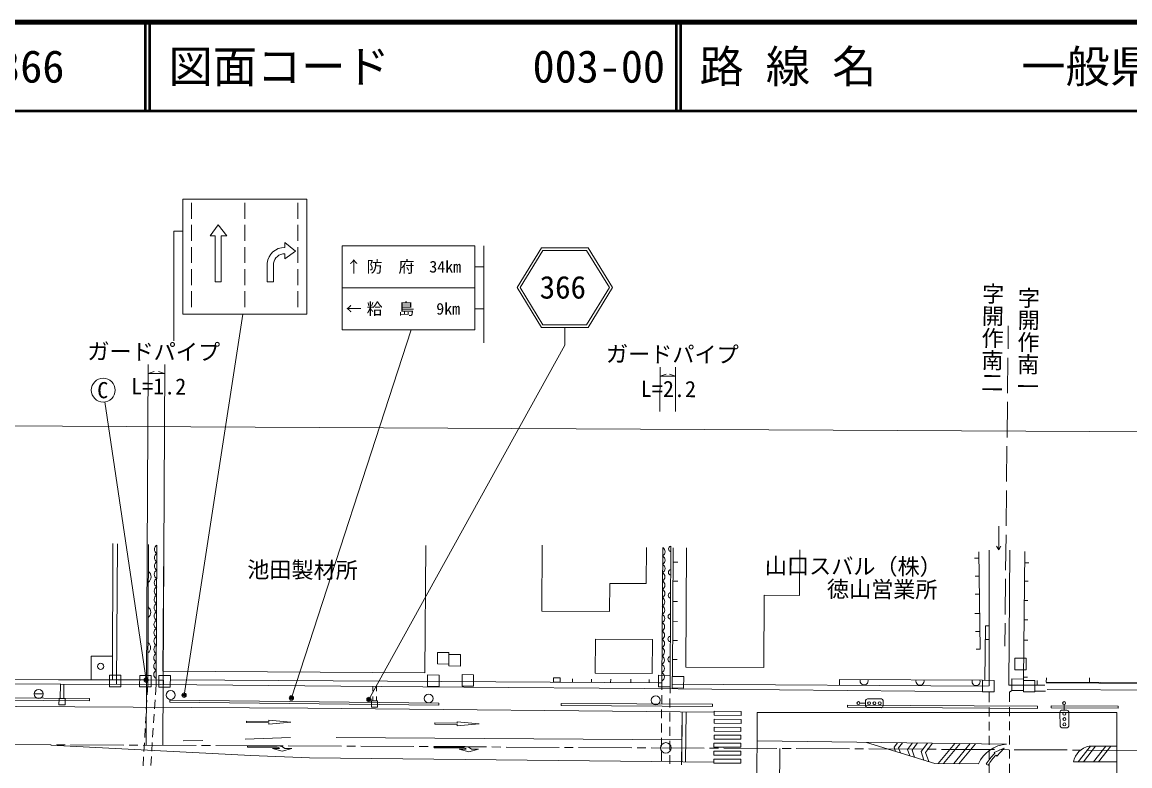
# Model space of a CAD drawing. Units: millimetres, scale not verified. Extents: x 40000 to 680000, y 20000 to 380000.
# Drawn here: x 103850 to 229006, y 295993 to 380000 of the extents above; entities that cross this region are included whole.
import ezdxf
from ezdxf.enums import TextEntityAlignment as Align

# ---------------------------------------------------------------- set-up
doc = ezdxf.new("R2010")
doc.units = ezdxf.units.MM
doc.header["$LTSCALE"] = 1000
doc.header["$PDMODE"] = 32
doc.header["$PDSIZE"] = 500
doc.linetypes.add('CHAIN', pattern=[18.5, 12, -1.5, 3.5, -1.5])
for name, color, linetype, lineweight in [('M-BGD', 7, 'Continuous', 13), ('M-BMK', 2, 'CHAIN', 13), ('M-BMK-ROW', 30, 'Continuous', 13), ('M-BMK-SRVR', 3, 'Continuous', 13), ('M-STR-HTXT', 7, 'Continuous', 13), ('M-STR-STRC', 7, 'Continuous', 13), ('M-TTL', 2, 'Continuous', 140), ('M-TTL-LINE', 7, 'Continuous', 50)]:
    doc.layers.add(name, color=color, linetype=linetype, lineweight=lineweight)
doc.layers.add('M-TTL-TXT', color=7, linetype='Continuous')
doc.styles.add('@ＭＳ ゴシック', font='')
doc.styles.add('ＭＳ ゴシック', font='')
doc.styles.get('@ＭＳ ゴシック').set_extended_font_data('@MS Gothic')
doc.styles.get('ＭＳ ゴシック').set_extended_font_data('MS Gothic')

msp = doc.modelspace()

# ---------------------------------------------------------------- linework, layer by layer
at = {"layer": 'M-BGD'}
for p, q in [((122000, 360000), (136000, 360000)), ((122000, 360000), (122000, 347000)), ((123000, 357800), (123000, 359600)), ((129000, 357800), (129000, 359600)), ((135000, 357800), (135000, 359600)), ((136000, 347000), (136000, 360000)), ((123000, 355300), (123000, 357100)), ((125989, 357116), (125094, 355866)), ((126959, 355866), (125989, 357116)), ((129000, 355300), (129000, 357100)), ((135000, 355300), (135000, 357100)), ((121000, 356375), (121000, 344000)), ((121000, 356375), (122000, 356375)), ((125094, 355866), (125645, 355866)), ((125645, 355866), (125643, 350672)), ((126354, 355866), (126959, 355866)), ((126354, 350672), (126354, 355866)), ((123000, 352800), (123000, 354600)), ((129000, 352800), (129000, 354600)), ((133519, 354539), (133519, 355116)), ((133519, 355116), (134747, 354132)), ((135000, 352800), (135000, 354600)), ((140000, 354750), (140000, 345250)), ((140000, 354750), (155000, 354750)), ((155000, 354750), (155000, 345250)), ((156000, 343776), (156000, 354750)), ((162526, 354513), (159762, 350013)), ((162693, 354213), (160114, 350013)), ((162526, 354513), (167798, 354513)), ((162693, 354213), (167630, 354213)), ((170210, 350013), (167630, 354213)), ((170562, 350013), (167798, 354513)), ((134747, 354132), (133519, 353281)), ((133519, 353281), (133519, 353832)), ((123000, 350300), (123000, 352100)), ((125645, 350672), (125645, 351774)), ((129000, 350300), (129000, 352100)), ((131547, 352775), (131547, 350672)), ((131547, 350672), (131547, 352775)), ((132258, 350672), (132258, 352774)), ((132258, 350672), (132258, 352774)), ((135000, 350300), (135000, 352100)), ((156000, 352375), (155000, 352375)), ((125643, 350672), (126354, 350672)), ((126354, 350672), (125643, 350672)), ((131547, 350672), (132258, 350672)), ((131548, 350672), (132259, 350672)), ((123000, 347800), (123000, 349600)), ((129000, 347800), (129000, 349600)), ((135000, 347800), (135000, 349600)), ((155000, 350000), (140000, 350000)), ((159762, 350013), (162526, 345513)), ((160114, 350013), (162693, 345813)), ((167630, 345813), (170210, 350013)), ((167798, 345513), (170562, 350013)), ((122000, 347000), (136000, 347000)), ((122146, 303979), (128777, 347000)), ((156000, 347625), (155000, 347625)), ((162526, 345513), (167798, 345513)), ((162693, 345813), (167630, 345813)), ((165162, 345513), (165162, 343513)), ((134269, 303660), (147806, 345250)), ((155000, 345250), (140000, 345250)), ((143031, 303489), (165162, 343513)), ((117876, 305693), (113186, 337096)), ((114087, 321118), (114057, 305701)), ((114525, 305205), (114624, 321054)), ((118038, 305693), (118134, 320990)), ((118989, 305687), (119084, 320922)), ((177060, 306214), (177152, 320811)), ((177416, 320610), (177325, 306091)), ((214190, 320375), (214445, 320811)), ((211454, 319441), (211940, 319448)), ((213123, 305653), (213127, 320345)), ((217141, 320217), (216987, 305799)), ((177936, 318982), (177405, 318986)), ((217606, 318915), (217127, 318920)), ((177923, 316844), (177392, 316848)), ((211526, 317413), (211971, 317420)), ((217516, 316862), (217105, 316867)), ((177908, 314549), (177378, 314553)), ((211522, 315375), (212002, 315383)), ((217495, 314672), (217082, 314677)), ((211474, 313202), (212035, 313211)), ((177894, 312314), (177364, 312317)), ((217497, 312473), (217058, 312478)), ((211555, 311156), (212066, 311164)), ((177881, 310134), (177350, 310137)), ((213124, 310275), (212676, 310281)), ((217471, 310183), (217034, 310188)), ((111653, 308385), (111648, 305705)), ((111653, 308385), (114062, 308380)), ((177867, 308004), (177337, 308007)), ((118038, 305693), (118036, 305194)), ((118038, 305693), (119295, 305685)), ((118976, 305191), (118989, 305687)), ((120595, 305706), (175755, 305361)), ((166051, 305806), (166049, 305422)), ((168171, 305793), (168169, 305408)), ((170348, 305780), (170345, 305395)), ((172642, 305765), (172640, 305380)), ((174682, 305752), (174680, 305368)), ((217458, 306023), (216989, 306028)), ((218531, 305646), (218531, 305096)), ((219568, 305451), (219571, 305951)), ((234250, 305359), (219568, 305451)), ((224462, 305420), (224465, 305920)), ((108164, 303589), (108174, 305227)), ((108564, 303587), (108574, 305224)), ((118036, 305194), (117969, 304000)), ((118901, 304031), (118976, 305191)), ((143476, 304444), (143479, 304962)), ((143876, 304441), (143879, 304960)), ((176126, 305365), (176121, 304573)), ((177050, 304201), (177052, 304914)), ((212367, 305008), (177290, 305227)), ((213122, 303181), (213123, 304353)), ((215422, 304331), (215421, 303206)), ((215679, 304507), (215422, 304331)), ((218278, 304434), (219493, 304426)), ((244227, 304477), (219681, 304630)), ((111461, 303345), (98410, 303426)), ((111463, 303595), (98411, 303676)), ((105210, 304111), (106210, 304111)), ((111461, 303345), (111463, 303595)), ((117935, 303400), (117879, 302402)), ((118798, 302434), (118862, 303432)), ((120520, 303175), (120523, 303425)), ((150927, 302840), (120520, 303175)), ((150930, 303090), (120523, 303425)), ((143469, 303325), (143472, 303844)), ((143869, 303322), (143872, 303841)), ((150927, 302840), (150930, 303090)), ((164736, 302800), (164738, 303050)), ((181869, 302943), (164738, 303050)), ((176117, 303973), (176111, 302973)), ((177046, 302601), (177049, 303601)), ((181867, 302693), (181869, 302943)), ((117845, 301803), (117789, 300805)), ((118695, 300838), (118759, 301836)), ((181867, 302693), (164736, 302800)), ((176107, 302373), (176101, 301373)), ((177042, 301001), (177044, 302001)), ((178430, 302090), (178369, 296445)), ((178880, 302086), (178819, 296440)), ((182039, 301709), (182042, 302159)), ((182039, 301709), (185078, 301690)), ((182042, 302159), (185081, 302140)), ((185078, 301690), (185081, 302140)), ((197117, 302605), (197118, 302855)), ((218574, 302471), (197117, 302605)), ((218576, 302721), (197118, 302855)), ((213122, 301581), (213122, 302581)), ((215420, 302606), (215419, 301606)), ((218574, 302471), (218576, 302721)), ((220126, 302538), (220128, 302788)), ((227692, 302491), (220126, 302538)), ((227694, 302741), (220128, 302788)), ((227692, 302491), (227694, 302741)), ((176097, 300773), (176091, 299773)), ((177038, 299401), (177040, 300401)), ((182034, 300809), (182037, 301259)), ((182034, 300809), (185073, 300790)), ((182037, 301259), (185075, 301240)), ((185073, 300790), (185075, 301240)), ((213122, 299981), (213122, 300981)), ((215418, 301006), (215417, 300006)), ((117755, 300206), (117698, 299207)), ((118592, 299241), (118656, 300239)), ((134187, 299184), (129039, 298991)), ((178396, 298949), (139316, 299213)), ((176087, 299173), (176081, 298173)), ((182023, 299009), (182025, 299459)), ((182025, 299459), (185064, 299440)), ((182028, 299909), (182031, 300359)), ((182028, 299909), (185067, 299890)), ((182031, 300359), (185070, 300340)), ((185061, 298990), (185064, 299440)), ((185067, 299890), (185070, 300340)), ((213121, 298381), (213121, 299381)), ((215416, 299406), (215415, 298406)), ((117665, 298608), (117608, 297610)), ((118489, 297644), (118553, 298642)), ((124256, 298863), (122049, 298805)), ((177034, 297801), (177036, 298801)), ((182017, 298109), (182020, 298559)), ((182017, 298109), (185056, 298090)), ((182020, 298559), (185059, 298540)), ((182023, 299009), (185061, 298990)), ((185056, 298090), (185059, 298540)), ((186886, 298800), (215088, 298449)), ((202377, 298097), (202770, 298602)), ((202377, 298097), (202540, 297630)), ((202883, 298014), (203334, 298595)), ((202883, 298014), (203074, 297465)), ((203894, 297848), (204463, 298581)), ((204399, 297765), (205027, 298574)), ((205410, 297599), (206156, 298560)), ((205915, 297516), (206720, 298553)), ((207361, 296253), (209242, 298521)), ((207942, 296249), (209820, 298514)), ((209105, 296242), (210977, 298500)), ((209687, 296238), (211556, 298493)), ((214819, 297972), (213981, 297079)), ((223181, 296428), (224572, 298219)), ((223751, 296428), (225142, 298219)), ((224426, 298220), (227540, 298215)), ((224891, 296428), (226280, 298217)), ((225460, 296428), (226849, 298216)), ((117574, 297011), (117518, 296012)), ((118386, 296048), (118450, 297046)), ((176077, 297573), (176071, 296574)), ((177029, 296201), (177032, 297201)), ((182006, 296309), (182008, 296759)), ((182008, 296759), (185047, 296740)), ((182011, 297209), (182014, 297659)), ((182011, 297209), (185050, 297190)), ((182014, 297659), (185053, 297640)), ((185045, 296290), (185047, 296740)), ((185050, 297190), (185053, 297640)), ((203894, 297848), (204143, 297133)), ((204399, 297765), (204677, 296968)), ((205410, 297599), (205745, 296637)), ((205915, 297516), (206279, 296471)), ((213121, 296781), (213121, 297781)), ((213902, 297194), (213980, 297079)), ((215414, 297806), (215413, 296806)), ((182006, 296309), (185045, 296290)), ((212785, 296188), (213003, 296066)), ((213120, 295181), (213121, 296181)), ((215412, 296206), (215411, 295206)), ((227538, 296428), (222640, 296428))]:
    msp.add_line(p, q, dxfattribs=at)
for points in [[(214206, 323070), (214190, 320375), (213940, 320814)], [(119845, 320905), (119757, 306692), (149355, 306507), (149445, 320895)], [(162622, 320911), (162575, 313475), (170213, 313427), (170233, 316607), (174360, 316582), (174385, 320650)], [(175755, 305361), (176126, 305365), (176222, 320646)], [(178909, 320629), (178825, 307147), (187650, 307091), (187701, 315275), (191695, 315250), (191727, 320399)], [(211929, 320169), (212096, 309167), (211636, 309160)], [(215451, 320337), (215346, 305093), (219417, 305096)], [(212613, 305656), (212696, 311819), (213125, 311816)], [(212363, 304358), (174134, 304729), (153753, 304872), (139859, 304996), (119519, 305189), (96892, 305262), (87864, 305368), (84877, 305474), (81059, 305777), (72268, 306405), (65961, 306977), (58003, 307832)], [(87529, 305840), (107949, 305713), (118038, 305693)], [(119295, 305685), (119812, 305682), (119807, 305186)], [(212371, 305658), (196204, 305759), (196200, 305109)], [(213123, 305653), (213129, 305029), (212367, 305008)], [(324590, 305310), (243347, 305976), (243342, 305202), (219568, 305351)], [(76795, 303671), (83694, 303199), (90313, 302949), (96612, 302748), (136129, 302492), (182042, 302056)], [(186831, 292063), (186845, 292845), (186908, 302036)], [(186908, 302036), (227542, 302010), (227536, 292294), (226266, 292029), (224467, 291247), (222924, 290282), (221456, 289115), (220323, 288039), (218808, 286059), (217656, 284369), (201203, 283651), (200613, 284757), (199743, 285974), (198565, 287358), (197309, 288517), (196239, 289376), (195109, 290069), (193359, 290967), (192067, 291501), (189625, 292303), (188045, 292660), (186845, 292845)], [(182006, 296405), (136321, 296898), (129676, 297167), (107092, 298326)], [(199266, 298645), (206975, 296255), (211898, 296224)], [(213760, 297402), (213682, 297516), (214819, 297972)]]:
    msp.add_lwpolyline(points, dxfattribs=at)
for points in [[(168609, 306470), (175028, 306429), (175053, 310279), (168633, 310319)], [(150765, 307505), (152065, 307496), (152073, 308796), (150773, 308805)], [(152064, 307278), (153364, 307270), (153372, 308570), (152072, 308578)], [(215994, 306854), (217294, 306846), (217302, 308146), (216002, 308154)], [(113701, 304931), (115001, 304923), (115009, 306223), (113709, 306231)], [(117122, 304910), (118422, 304902), (118430, 306202), (117130, 306210)], [(119290, 304896), (120590, 304888), (120598, 306188), (119298, 306196)], [(149657, 304956), (150957, 304948), (150965, 306248), (149665, 306256)], [(153549, 305000), (154849, 304992), (154857, 306292), (153557, 306300)], [(163900, 305435), (164639, 305430), (164642, 305927), (163903, 305931)], [(175752, 304922), (177052, 304914), (177060, 306214), (175760, 306222)], [(177287, 304791), (178587, 304783), (178595, 306083), (177295, 306091)], [(212363, 304358), (213663, 304350), (213671, 305650), (212371, 305658)], [(215679, 304507), (216979, 304499), (216987, 305799), (215687, 305807)], [(216978, 304349), (218278, 304341), (218286, 305641), (216986, 305649)], [(108010, 302890), (108710, 302886), (108714, 303586), (108014, 303590)], [(143315, 302626), (144015, 302622), (144019, 303322), (143319, 303326)]]:
    msp.add_lwpolyline(points, close=True, dxfattribs=at)
for centre, radius in [((113014, 338435), 1350), ((112731, 307228), 350), ((117876, 305693), 150), ((117876, 305693), 120), ((117876, 305693), 90), ((117876, 305693), 60), ((117876, 305693), 30), ((117876, 305693), 20), ((105710, 304111), 500), ((120627, 303988), 500), ((122146, 303979), 150), ((122146, 303979), 120), ((122146, 303979), 90), ((122146, 303979), 60), ((122146, 303979), 30), ((122146, 303979), 20), ((134269, 303660), 150), ((134269, 303660), 120), ((134269, 303660), 90), ((134269, 303660), 60), ((134269, 303660), 30), ((134269, 303660), 20), ((143031, 303489), 150), ((143031, 303489), 120), ((143031, 303489), 90), ((143031, 303489), 60), ((143031, 303489), 30), ((143031, 303489), 20), ((149780, 303602), 500), ((175436, 303396), 500)]:
    msp.add_circle(centre, radius, dxfattribs=at)
for centre, radius, start, end in [((133472, 352607), 1932, 88.61072, 175.02061), ((133472, 352607), 1226, 87.74227, 172.17262), ((124430, 351607), 1932, 4.97939, 5.28846), ((119336, 320449), 536, 118.08453, 241.19872), ((175963, 320177), 536, 298.08453, 61.19872), ((177204, 320498), 318, 99.53276, 259.75049), ((119331, 319507), 536, 118.08453, 241.19872), ((175958, 319235), 536, 298.08453, 61.19872), ((117661, 317344), 750, 306.51152, 52.77173), ((119319, 317623), 536, 118.08453, 241.19872), ((119325, 318565), 536, 118.08453, 241.19872), ((175952, 318293), 536, 298.08453, 61.19872), ((177188, 317842), 318, 99.53276, 259.75049), ((119313, 316680), 536, 118.08453, 241.19872), ((175940, 316408), 536, 298.08453, 61.19872), ((175946, 317350), 536, 298.08453, 61.19872), ((119307, 315738), 536, 118.08453, 241.19872), ((175934, 315466), 536, 298.08453, 61.19872), ((177171, 315253), 318, 99.53276, 259.75049), ((119295, 313854), 536, 118.08453, 241.19872), ((119301, 314796), 536, 118.08453, 241.19872), ((175928, 314524), 536, 298.08453, 61.19872), ((117636, 313344), 750, 306.51152, 52.77173), ((119289, 312912), 536, 118.08453, 241.19872), ((175916, 312639), 536, 298.08453, 61.19872), ((175922, 313582), 536, 298.08453, 61.19872), ((177156, 312863), 318, 99.53276, 259.75049), ((119283, 311969), 536, 118.08453, 241.19872), ((175910, 311697), 536, 298.08453, 61.19872), ((119272, 310085), 536, 118.08453, 241.19872), ((119278, 311027), 536, 118.08453, 241.19872), ((175904, 310755), 536, 298.08453, 61.19872), ((177140, 310321), 318, 99.53276, 259.75049), ((117611, 309345), 750, 306.51152, 52.77173), ((119266, 309143), 536, 118.08453, 241.19872), ((175893, 308871), 536, 298.08453, 61.19872), ((175899, 309813), 536, 298.08453, 61.19872), ((119260, 308201), 536, 118.08453, 241.19872), ((175887, 307929), 536, 298.08453, 61.19872), ((177126, 308025), 318, 99.53276, 259.75049), ((119248, 306316), 536, 118.08453, 241.19872), ((119254, 307258), 536, 118.08453, 241.19872), ((175881, 306986), 536, 298.08453, 61.19872), ((175875, 306044), 536, 298.08453, 61.19872), ((198982, 305589), 457, 160.18141, 19.10184), ((205298, 305550), 457, 160.18141, 19.10184), ((211631, 305510), 457, 160.18141, 19.10184), ((215375, 294638), 3822, 94.30863, 155.47049), ((224834, 296027), 2230, 100.54046, 169.63519), ((216873, 293902), 4684, 131.65338, 150.78206), ((216873, 293902), 4434, 132.06899, 150.78206)]:
    msp.add_arc(centre, radius, start, end, dxfattribs=at)
for p in [(117876, 305693), (122146, 303979), (134269, 303660), (143031, 303489)]:
    msp.add_point(p, dxfattribs=at)
at = {"layer": 'M-BMK'}
for p, q in [((178430, 302090), (178363, 296090)), ((101123, 298414), (107123, 298382)), ((107723, 298379), (108723, 298374)), ((109323, 298371), (115323, 298339)), ((115923, 298336), (116923, 298331)), ((117523, 298328), (123523, 298297)), ((124123, 298294), (125123, 298288)), ((125723, 298285), (131723, 298254)), ((132323, 298251), (133323, 298246)), ((133923, 298242), (139923, 298211)), ((140523, 298208), (141523, 298203)), ((142122, 298200), (148122, 298168)), ((148722, 298165), (149722, 298160)), ((150322, 298157), (156322, 298126)), ((156922, 298122), (157922, 298117)), ((158522, 298114), (164522, 298083)), ((165122, 298080), (166122, 298074)), ((166722, 298071), (172722, 298040)), ((173322, 298037), (174322, 298032)), ((174922, 298028), (180922, 297997)), ((181522, 297994), (182522, 297989)), ((183122, 297986), (189122, 297954)), ((189722, 297951), (190722, 297946)), ((191322, 297943), (197322, 297912)), ((197922, 297908), (198922, 297903)), ((199522, 297900), (205522, 297869)), ((206122, 297866), (207122, 297860)), ((207722, 297857), (213722, 297826)), ((214322, 297823), (215321, 297818)), ((215921, 297815), (221921, 297783)), ((222521, 297780), (223521, 297775)), ((224121, 297772), (230121, 297740))]:
    msp.add_line(p, q, dxfattribs=at)
at = {"layer": 'M-BMK-ROW'}
for p, q in [((215268, 345707), (215240, 343099)), ((215229, 342099), (215186, 338100)), ((215176, 337100), (215133, 333100)), ((215122, 332100), (215079, 328100)), ((215068, 327100), (215025, 323101)), ((215014, 322101), (214971, 318101)), ((214961, 317101), (214917, 313101)), ((214907, 312101), (214879, 309494))]:
    msp.add_line(p, q, dxfattribs=at)
at = {"layer": 'M-BMK-SRVR'}
msp.add_circle((176573, 298020), 600, dxfattribs=at)
at = {"layer": 'M-STR-HTXT'}
for p, q in [((117860, 298326), (118085, 341326)), ((118080, 340326), (118781, 340532)), ((119951, 340316), (119252, 340530)), ((119732, 298316), (119956, 341316)), ((175909, 336024), (175935, 341024)), ((177655, 336015), (177682, 341015)), ((118080, 340326), (119951, 340316)), ((175930, 340024), (176631, 340230)), ((175930, 340024), (177676, 340015)), ((177676, 340015), (176977, 340228)), ((93111, 334456), (352249, 333104)), ((93111, 334456), (352249, 333104)), ((189449, 297953), (189256, 260953))]:
    msp.add_line(p, q, dxfattribs=at)
at = {"layer": 'M-STR-STRC'}
for p, q in [((199143, 303078), (198510, 303084)), ((199141, 302778), (199146, 303378)), ((199348, 303576), (200948, 303561)), ((201141, 302759), (201146, 303359)), ((221593, 302277), (221582, 302911)), ((200939, 302561), (199339, 302576)), ((221124, 300469), (221097, 302069)), ((221293, 302272), (221893, 302283)), ((222097, 302086), (222124, 300486)), ((129212, 301023), (129211, 300873)), ((131711, 300857), (129211, 300873)), ((131712, 301007), (129212, 301023)), ((134211, 300917), (131710, 300707)), ((131711, 300857), (131710, 300707)), ((131713, 301157), (131712, 301007)), ((131713, 301157), (134211, 300917)), ((150496, 300841), (150495, 300691)), ((152995, 300676), (150495, 300691)), ((152996, 300826), (150496, 300841)), ((155496, 300735), (152994, 300526)), ((152995, 300676), (152994, 300526)), ((152997, 300976), (152996, 300826)), ((152997, 300976), (155496, 300735)), ((221327, 300273), (221927, 300283)), ((129325, 298116), (129326, 298266)), ((132568, 298099), (129325, 298116)), ((132812, 298248), (129326, 298266)), ((132924, 297948), (132124, 297952)), ((132124, 297952), (133223, 297646)), ((133223, 297646), (134324, 297940)), ((134324, 297940), (133524, 297944)), ((150414, 298038), (150415, 298188)), ((153657, 298021), (150414, 298038)), ((153901, 298169), (150415, 298188)), ((154013, 297869), (153213, 297873)), ((153213, 297873), (154312, 297567)), ((154312, 297567), (155413, 297862)), ((155413, 297862), (154613, 297866))]:
    msp.add_line(p, q, dxfattribs=at)
for centre in [(198343, 303085), (199543, 303074), (200143, 303069), (200743, 303063), (221580, 303077), (221600, 301878), (221610, 301278), (221620, 300678)]:
    msp.add_circle(centre, 167, dxfattribs=at)
for centre, radius, start, end in [((199414, 303307), 277, 103.78347, 165.1564), ((200859, 303276), 299, 16.24901, 72.69087), ((199418, 302852), 288, 195.00145, 253.93843), ((200830, 302874), 331, 289.17392, 339.76596), ((221375, 301997), 288, 106.50886, 165.44584), ((221829, 302013), 277, 15.29088, 76.66382), ((221434, 300586), 331, 200.68133, 251.27337), ((221836, 300568), 299, 287.75642, 344.19828), ((132565, 297599), 500, 44.12802, 89.70102), ((132806, 297248), 1000, 44.12802, 89.70102), ((153655, 297521), 500, 44.12802, 89.70102), ((153896, 297169), 1000, 44.12802, 89.70102)]:
    msp.add_arc(centre, radius, start, end, dxfattribs=at)
at = {"layer": 'M-TTL'}
msp.add_line((680000, 380000), (40000, 380000), dxfattribs=at)
at = {"layer": 'M-TTL-LINE'}
for p, q in [((117750, 380000), (117750, 370000)), ((118250, 380000), (118250, 370000)), ((177750, 380000), (177750, 370000)), ((178250, 380000), (178250, 370000)), ((40000, 370000), (680000, 370000))]:
    msp.add_line(p, q, dxfattribs=at)

# ---------------------------------------------------------------- texts
at = {"layer": 'M-BGD', "style": 'ＭＳ ゴシック'}
for s, height, p in [('↑', 1320, (141325, 352375)), ('防\u3000府', 1320, (145475, 352375)), ('34km', 1320, (151650, 352375)), ('366', 2566, (164940, 350054)), ('←', 1320, (141325, 347625)), ('粭\u3000島', 1320, (145475, 347625)), ('9km', 1320, (151987, 347625))]:
    msp.add_text(s, height=height, dxfattribs=at).set_placement(p, align=Align.MIDDLE_CENTER)
at = {"layer": 'M-BGD'}
for s, rotation, style, p in [('字開作南二', 269.384, '@ＭＳ ゴシック', (212077, 350597)), ('字開作南一', 269.384, '@ＭＳ ゴシック', (216115, 350128)), ('ガードパイプ', 359.642, 'ＭＳ ゴシック', (111201, 341356)), ('ガードパイプ', 359.642, 'ＭＳ ゴシック', (169802, 341067)), ('L=1.2', 359.642, 'ＭＳ ゴシック', (116147, 337413)), ('L=2.2', 359.642, 'ＭＳ ゴシック', (173746, 337124)), ('池田製材所', 359.642, 'ＭＳ ゴシック', (129269, 316702)), ('山口スバル（株）', 359.642, 'ＭＳ ゴシック', (187755, 317132)), ('徳山営業所', 359.642, 'ＭＳ ゴシック', (194770, 314508))]:
    msp.add_text(s, height=1833, rotation=rotation, dxfattribs=dict(at, style=style)).set_placement(p, align=Align.BOTTOM_LEFT)
at = {"layer": 'M-BGD', "style": 'ＭＳ ゴシック'}
msp.add_text('C', height=1833, rotation=358.15, dxfattribs=at).set_placement((112955, 338435), align=Align.MIDDLE_CENTER)
at = {"layer": 'M-TTL-TXT', "style": 'ＭＳ ゴシック'}
for s, p in [('366', (101142, 375000)), ('図面コード', (120380, 375000)), ('003-00', (161521, 375000)), ('路 線 名', (180380, 375000)), ('一般県道\u3000徳山下松線', (216734, 375000))]:
    msp.add_text(s, height=3666, dxfattribs=at).set_placement(p, align=Align.MIDDLE_LEFT)

doc.saveas('drawing.dxf')
